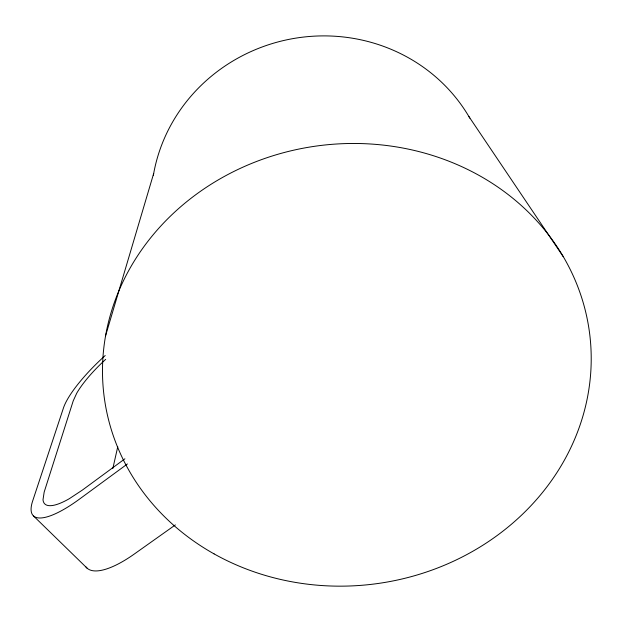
<?xml version="1.0" encoding="UTF-8"?>
<svg xmlns="http://www.w3.org/2000/svg" width="622" height="622" viewBox="0 0 622 622"><rect width="100%" height="100%" fill="white"/><g stroke="black" fill="none" stroke-linecap="round" stroke-linejoin="round"><path stroke-width="0.93" d="M112.846 468.483L117.76 446.72M105.553 335.826L153.681 173.468M124.905 458.803L82.392 490.066L69.353 498.673A63.662 18.1 -44.2 0 1 43.011 499.723L44.17 492.08L73.248 400.793L76.739 393.205A54.448 13.622 -42.9 0 1 105.678 359.345M127.417 463.95L79.321 499.233A79.803 22.703 -44.2 0 1 32.647 501.029L63.467 407.931A68.241 17.089 -42.9 0 1 105.204 355.543M175.357 524.914L134.282 554.047A78.248 26.598 -44.9 0 1 85.922 566.899M33.588 516.035L87.111 568.189M468.864 116.477L563.252 256.676M153.346 175.388A170.063 162.622 -11.7 0 1 292.309 38.727A170.063 162.622 -11.7 0 1 469.835 118.149M214.092 553.899A244.78 220.88 -7.8 0 0 590.9 369.966A244.78 220.88 -7.8 0 0 235.544 170.63A244.78 220.88 -7.8 0 0 214.092 553.899"/></g></svg>
